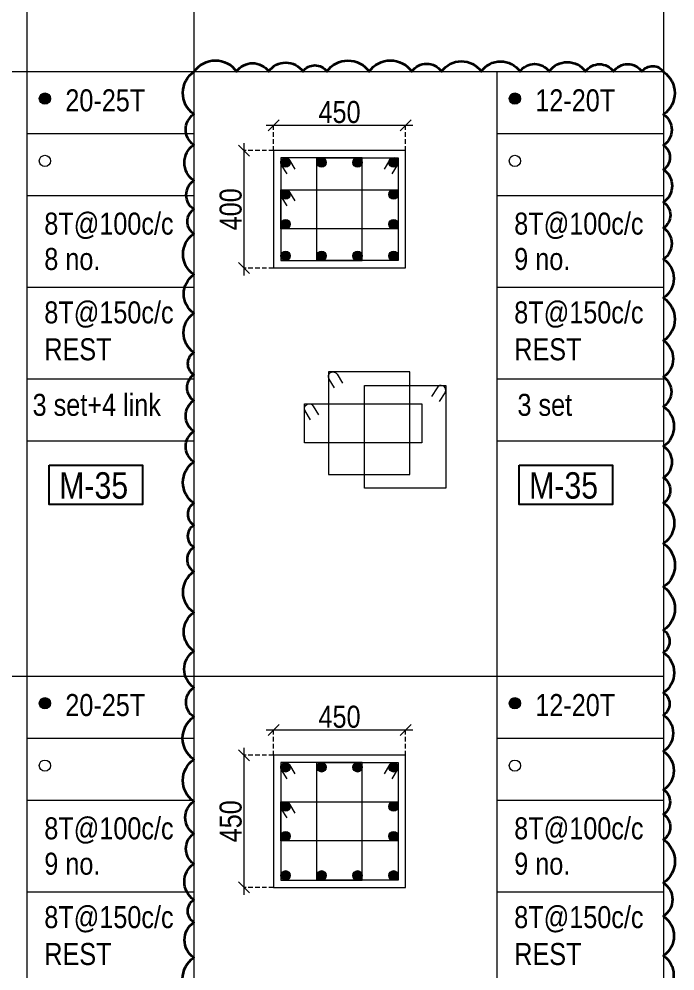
# Model space of a CAD drawing. Header units: millimetres. Extents: x 1112055 to 3390982, y -148532 to 766891.
# Drawn here: x 2355882 to 2364823, y 345214 to 358185 of the extents above; entities that cross this region are included whole.
import ezdxf
from ezdxf.enums import TextEntityAlignment as Align

# ---------------------------------------------------------------- set-up
doc = ezdxf.new("R2010")
doc.units = ezdxf.units.MM
doc.header["$PDMODE"] = 35
doc.header["$PDSIZE"] = -25
doc.linetypes.add('DASHED2', pattern=[0.375, 0.25, -0.125])
doc.linetypes.add('Hidden', pattern=[9.525, 6.35, -3.175])
for name, color, linetype, lineweight in [('B COL. SIZE DIM', 220, 'Continuous', 25), ('B COLSCH', 204, 'Continuous', 20), ('B COLUMN', 1, 'Hidden', 9), ('B STEEL', 34, 'Continuous', 15)]:
    doc.layers.add(name, color=color, linetype=linetype, lineweight=lineweight)
doc.layers.add('B TEXT', color=7, linetype='Continuous')
doc.styles.add('dim inside', font='romans.shx', dxfattribs={"width": 0.8, "height": 125})
doc.styles.add('SWINC', font='swissc.ttf')
doc.dimstyles.new('dim inside', dxfattribs={"dimtxt": 125, "dimasz": 100, "dimexe": 0, "dimexo": 0, "dimgap": 10, "dimtad": 0, "dimdec": 0, "dimzin": 0, "dimdsep": 46, "dimtxsty": 'dim inside', "dimblk": 'SMALL', "dimcen": 0.09, "dimadec": 0, "dimazin": 0, "dimtfac": 1, "dimtdec": 0, "dimtofl": 0, "dimtmove": 0, "dimatfit": 3, "dimfxl": 1, "dimtolj": 1, "dimtzin": 0, "dimarcsym": 2})

# ---------------------------------------------------------------- blocks, each defined once
blk = doc.blocks.new('_Oblique')
at = {"color": 0, "linetype": 'ByBlock', "lineweight": -2}
blk.add_line((-0.5, -0.5), (0.5, 0.5), dxfattribs=at)
blk = doc.blocks.new('*D2338')
at = {"layer": 'B COL. SIZE DIM', "color": 250, "lineweight": 9, "ltscale": 250, "transparency": 16777216}
blk.add_line((2359251, 348498), (2361251, 348498), dxfattribs=at)
at = {"layer": 'B COL. SIZE DIM', "color": 250, "linetype": 'DASHED2', "lineweight": 9, "ltscale": 250, "transparency": 16777216}
for p, q in [((2359351, 348153), (2359351, 348498)), ((2361151, 348153), (2361151, 348498))]:
    blk.add_line(p, q, dxfattribs=at)
at = {"layer": 'Defpoints', "color": 0, "ltscale": 250, "transparency": 16777216}
for p in [(2361151, 348498), (2359351, 348153), (2361151, 348153)]:
    blk.add_point(p, dxfattribs=at)
at = {"layer": 'B COL. SIZE DIM', "color": 250, "lineweight": 9, "ltscale": 250, "transparency": 16777216, "xscale": 150, "yscale": 150, "zscale": 150, "rotation": 180}
blk.add_blockref('_Oblique', (2359351, 348498), dxfattribs=at)
at = {"layer": 'B COL. SIZE DIM', "color": 250, "lineweight": 9, "ltscale": 250, "transparency": 16777216, "xscale": 150, "yscale": 150, "zscale": 150}
blk.add_blockref('_Oblique', (2361151, 348498), dxfattribs=at)
at = {"layer": 'B COL. SIZE DIM', "color": 6, "ltscale": 250, "transparency": 16777216, "insert": (2360251, 348676), "char_height": 300, "attachment_point": 5, "style": 'SWINC'}
blk.add_mtext('\\A1;450', dxfattribs=at)
blk = doc.blocks.new('*D2339')
at = {"layer": 'B COL. SIZE DIM', "color": 250, "lineweight": 9, "ltscale": 250, "transparency": 16777216}
blk.add_line((2358947, 348253), (2358947, 346253), dxfattribs=at)
at = {"layer": 'B COL. SIZE DIM', "color": 250, "linetype": 'DASHED2', "lineweight": 9, "ltscale": 250, "transparency": 16777216}
for p, q in [((2359351, 348153), (2358947, 348153)), ((2359351, 346353), (2358947, 346353))]:
    blk.add_line(p, q, dxfattribs=at)
at = {"layer": 'Defpoints', "color": 0, "ltscale": 250, "transparency": 16777216}
for p in [(2359351, 348153), (2358947, 346353), (2359351, 346353)]:
    blk.add_point(p, dxfattribs=at)
at = {"layer": 'B COL. SIZE DIM', "color": 250, "lineweight": 9, "ltscale": 250, "transparency": 16777216, "xscale": 150, "yscale": 150, "zscale": 150}
for p, rotation in [((2358947, 348153), 90), ((2358947, 346353), 270)]:
    blk.add_blockref('_Oblique', p, dxfattribs=dict(at, rotation=rotation))
at = {"layer": 'B COL. SIZE DIM', "color": 6, "ltscale": 250, "transparency": 16777216, "insert": (2358768, 347253), "char_height": 300, "attachment_point": 5, "rotation": 90, "style": 'SWINC'}
blk.add_mtext('\\A1;450', dxfattribs=at)
blk = doc.blocks.new('*D2340')
at = {"layer": 'B COL. SIZE DIM', "color": 250, "lineweight": 9, "ltscale": 250, "transparency": 16777216}
blk.add_line((2359251, 356737), (2361251, 356737), dxfattribs=at)
at = {"layer": 'B COL. SIZE DIM', "color": 250, "linetype": 'DASHED2', "lineweight": 9, "ltscale": 250, "transparency": 16777216}
for p, q in [((2359351, 356392), (2359351, 356737)), ((2361151, 356392), (2361151, 356737))]:
    blk.add_line(p, q, dxfattribs=at)
at = {"layer": 'Defpoints', "color": 0, "ltscale": 250, "transparency": 16777216}
for p in [(2361151, 356737), (2359351, 356392), (2361151, 356392)]:
    blk.add_point(p, dxfattribs=at)
at = {"layer": 'B COL. SIZE DIM', "color": 250, "lineweight": 9, "ltscale": 250, "transparency": 16777216, "xscale": 150, "yscale": 150, "zscale": 150, "rotation": 180}
blk.add_blockref('_Oblique', (2359351, 356737), dxfattribs=at)
at = {"layer": 'B COL. SIZE DIM', "color": 250, "lineweight": 9, "ltscale": 250, "transparency": 16777216, "xscale": 150, "yscale": 150, "zscale": 150}
blk.add_blockref('_Oblique', (2361151, 356737), dxfattribs=at)
at = {"layer": 'B COL. SIZE DIM', "color": 6, "ltscale": 250, "transparency": 16777216, "insert": (2360251, 356916), "char_height": 300, "attachment_point": 5, "style": 'SWINC'}
blk.add_mtext('\\A1;450', dxfattribs=at)
blk = doc.blocks.new('*D2341')
at = {"layer": 'B COL. SIZE DIM', "color": 250, "lineweight": 9, "ltscale": 250, "transparency": 16777216}
blk.add_line((2358947, 356492), (2358947, 354692), dxfattribs=at)
at = {"layer": 'B COL. SIZE DIM', "color": 250, "linetype": 'DASHED2', "lineweight": 9, "ltscale": 250, "transparency": 16777216}
for p, q in [((2359351, 356392), (2358947, 356392)), ((2359351, 354792), (2358947, 354792))]:
    blk.add_line(p, q, dxfattribs=at)
at = {"layer": 'Defpoints', "color": 0, "ltscale": 250, "transparency": 16777216}
for p in [(2359351, 356392), (2358947, 354792), (2359351, 354792)]:
    blk.add_point(p, dxfattribs=at)
at = {"layer": 'B COL. SIZE DIM', "color": 250, "lineweight": 9, "ltscale": 250, "transparency": 16777216, "xscale": 150, "yscale": 150, "zscale": 150}
for p, rotation in [((2358947, 356392), 90), ((2358947, 354792), 270)]:
    blk.add_blockref('_Oblique', p, dxfattribs=dict(at, rotation=rotation))
at = {"layer": 'B COL. SIZE DIM', "color": 6, "ltscale": 250, "transparency": 16777216, "insert": (2358768, 355592), "char_height": 300, "attachment_point": 5, "rotation": 90, "style": 'SWINC'}
blk.add_mtext('\\A1;400', dxfattribs=at)

msp = doc.modelspace()

# ---------------------------------------------------------------- hatches: boundary and pattern name
at = {"layer": 'B STEEL', "lineweight": 9, "ltscale": 0.5}
h = msp.add_hatch(color=34, dxfattribs=at)
edge = h.paths.add_edge_path()
edge.add_arc((2356235.3, 357101.6), 76.8, 0, 360)
h = msp.add_hatch(color=34, dxfattribs=at)
edge = h.paths.add_edge_path()
edge.add_arc((2362640.5, 357101.6), 76.8, 0, 360)
h = msp.add_hatch(color=34, dxfattribs=at)
edge = h.paths.add_edge_path()
edge.add_arc((2359514.5, 356228.4), 64, 0, 360)
at = {"layer": 'B STEEL'}
h = msp.add_hatch(color=34, dxfattribs=at)
edge = h.paths.add_edge_path()
edge.add_arc((2360005.2, 356228.4), 64, 0, 360)
h = msp.add_hatch(color=34, dxfattribs=at)
edge = h.paths.add_edge_path()
edge.add_arc((2360495.8, 356228.4), 64, 0, 360)
at = {"layer": 'B STEEL', "lineweight": 9, "ltscale": 0.5}
h = msp.add_hatch(color=34, dxfattribs=at)
edge = h.paths.add_edge_path()
edge.add_arc((2360986.5, 356228.4), 64, 180, 540, ccw=False)
at = {"layer": 'B STEEL'}
h = msp.add_hatch(color=34, dxfattribs=at)
edge = h.paths.add_edge_path()
edge.add_arc((2359514.5, 355794), 64, 0, 360)
h = msp.add_hatch(color=34, dxfattribs=at)
edge = h.paths.add_edge_path()
edge.add_arc((2360986.5, 355794), 64, 0, 360)
h = msp.add_hatch(color=34, dxfattribs=at)
edge = h.paths.add_edge_path()
edge.add_arc((2359514.5, 355390.8), 64, 0, 360)
h = msp.add_hatch(color=34, dxfattribs=at)
edge = h.paths.add_edge_path()
edge.add_arc((2360986.5, 355390.8), 64, 0, 360)
at = {"layer": 'B STEEL', "lineweight": 9, "ltscale": 0.5}
h = msp.add_hatch(color=34, dxfattribs=at)
edge = h.paths.add_edge_path()
edge.add_arc((2359514.5, 354956.4), 64, 0, 360, ccw=False)
at = {"layer": 'B STEEL'}
h = msp.add_hatch(color=34, dxfattribs=at)
edge = h.paths.add_edge_path()
edge.add_arc((2360005.2, 354956.4), 64, 0, 360)
h = msp.add_hatch(color=34, dxfattribs=at)
edge = h.paths.add_edge_path()
edge.add_arc((2360495.8, 354956.4), 64, 0, 360)
at = {"layer": 'B STEEL', "lineweight": 9, "ltscale": 0.5}
h = msp.add_hatch(color=34, dxfattribs=at)
edge = h.paths.add_edge_path()
edge.add_arc((2360986.5, 354956.4), 64, -180, 180)
h = msp.add_hatch(color=34, dxfattribs=at)
edge = h.paths.add_edge_path()
edge.add_arc((2356235.3, 348861.8), 76.8, 0, 360)
h = msp.add_hatch(color=34, dxfattribs=at)
edge = h.paths.add_edge_path()
edge.add_arc((2362640.5, 348861.8), 76.8, 0, 360)
h = msp.add_hatch(color=34, dxfattribs=at)
edge = h.paths.add_edge_path()
edge.add_arc((2359514.5, 347988.6), 64, 0, 360)
at = {"layer": 'B STEEL'}
h = msp.add_hatch(color=34, dxfattribs=at)
edge = h.paths.add_edge_path()
edge.add_arc((2360005.2, 347988.6), 64, 0, 360)
h = msp.add_hatch(color=34, dxfattribs=at)
edge = h.paths.add_edge_path()
edge.add_arc((2360495.8, 347988.6), 64, 0, 360)
at = {"layer": 'B STEEL', "lineweight": 9, "ltscale": 0.5}
h = msp.add_hatch(color=34, dxfattribs=at)
edge = h.paths.add_edge_path()
edge.add_arc((2360986.5, 347988.6), 64, 180, 540, ccw=False)
at = {"layer": 'B STEEL'}
h = msp.add_hatch(color=34, dxfattribs=at)
edge = h.paths.add_edge_path()
edge.add_arc((2359514.5, 347454.2), 64, 0, 360)
h = msp.add_hatch(color=34, dxfattribs=at)
edge = h.paths.add_edge_path()
edge.add_arc((2360986.5, 347454.2), 64, 0, 360)
h = msp.add_hatch(color=34, dxfattribs=at)
edge = h.paths.add_edge_path()
edge.add_arc((2359514.5, 347051), 64, 0, 360)
h = msp.add_hatch(color=34, dxfattribs=at)
edge = h.paths.add_edge_path()
edge.add_arc((2360986.5, 347051), 64, 0, 360)
at = {"layer": 'B STEEL', "lineweight": 9, "ltscale": 0.5}
h = msp.add_hatch(color=34, dxfattribs=at)
edge = h.paths.add_edge_path()
edge.add_arc((2359514.5, 346516.6), 64, 0, 360, ccw=False)
at = {"layer": 'B STEEL'}
h = msp.add_hatch(color=34, dxfattribs=at)
edge = h.paths.add_edge_path()
edge.add_arc((2360005.2, 346516.6), 64, 0, 360)
h = msp.add_hatch(color=34, dxfattribs=at)
edge = h.paths.add_edge_path()
edge.add_arc((2360495.8, 346516.6), 64, 0, 360)
at = {"layer": 'B STEEL', "lineweight": 9, "ltscale": 0.5}
h = msp.add_hatch(color=34, dxfattribs=at)
edge = h.paths.add_edge_path()
edge.add_arc((2360986.5, 346516.6), 64, -180, 180)

# ---------------------------------------------------------------- linework, layer by layer
at = {"color": 2, "lineweight": 35}
msp.add_lwpolyline([(2358263.4, 344815.2, -0.5205671), (2358263.4, 345395.3, -0.5205671), (2358263.4, 345875.9, -0.5205671), (2358263.4, 346184.8, -0.5205671), (2358263.4, 346675, -0.5205671), (2358263.4, 347083.3, -0.5205671), (2358263.4, 347524.4, -0.5205671), (2358263.4, 348095.6, -0.5205671), (2358263.4, 348674.6, -0.5205671), (2358263.4, 349075.8, -0.5205671), (2358263.4, 349573.2, -0.5205671), (2358263.4, 350098, -0.5205671), (2358263.4, 350654.9, -0.5205671), (2358263.4, 350987.5, -0.5205671), (2358263.4, 351288.6, -0.5205671), (2358263.4, 351587.5, -0.5205671), (2358263.4, 352151.9, -0.5205671), (2358263.4, 352567.5, -0.5205671), (2358263.4, 352986, -0.5205671), (2358263.4, 353337.8, -0.5205671), (2358263.4, 353641.3, -0.5205671), (2358263.4, 354175.6, -0.5205671), (2358263.4, 354701.6, -0.5205671), (2358263.4, 355259.4, -0.5205671), (2358263.4, 355592.3, -0.5205671), (2358263.4, 355983.8, -0.5205671), (2358263.4, 356470.9, -0.5205671), (2358263.4, 356887.4, -0.5205671), (2358270.5, 357469.9, -0.5205671), (2358848, 357469.9, -0.5205671), (2359284.5, 357469.9, -0.5205671), (2359752.1, 357469.9, -0.5205671), (2360077.1, 357469.9, -0.5205671), (2360653.8, 357469.9, -0.5205671), (2361235, 357469.9, -0.5205671), (2361641.3, 357469.9, -0.5205671), (2362182, 357469.9, -0.5205671), (2362710.7, 357469.9, -0.5205671), (2363108.1, 357469.9, -0.5205671), (2363602.5, 357469.9, -0.5205671), (2363985.6, 357469.9, -0.5205671), (2364371.6, 357469.9, -0.5205671), (2364668.6, 357464.6, -0.5205671), (2364668.6, 356885.9, -0.5205671), (2364668.6, 356464.2, -0.5205671), (2364668.6, 356133.8, -0.5205671), (2364668.6, 355689.5, -0.5205671), (2364668.6, 355337.5, -0.5205671), (2364668.6, 354914.1, -0.5205671), (2364668.6, 354384.4, -0.5205671), (2364668.6, 353802.6, -0.5205671), (2364668.6, 353307.5, -0.5205671), (2364668.6, 352904.8, -0.5205671), (2364668.6, 352363.5, -0.5205671), (2364668.6, 351935, -0.5205671), (2364668.6, 351590.6, -0.5205671), (2364668.6, 351038.1, -0.5205671), (2364668.6, 350446.1, -0.5205671), (2364668.6, 349858.4, -0.5205671), (2364668.6, 349551, -0.5205671), (2364668.6, 349004.2, -0.5205671), (2364668.6, 348701.4, -0.5205671), (2364668.6, 348207.1, -0.5205671), (2364668.6, 347681.8, -0.5205671), (2364668.6, 347348.4, -0.5205671), (2364668.6, 347003.7, -0.5205671), (2364668.6, 346414.8, -0.5205671), (2364668.6, 345960.3, -0.5205671), (2364668.6, 345422.1, -0.5205671), (2364668.6, 344900.2, -0.5205671)], format="xyb", dxfattribs=at)
at = {"layer": 'B COLSCH', "color": 250, "lineweight": 0}
for p, q in [((2364668.6, 383508.5), (2364668.6, 323875.2)), ((2355989, 382189.4), (2355989, 332750.4)), ((2358263.4, 382189.4), (2358263.4, 323875.2)), ((2235553.4, 357469.9), (2364668.6, 357469.9)), ((2362394.2, 357469.9), (2362394.2, 332750.4)), ((2355989, 356624.9), (2358263.4, 356624.9)), ((2362394.2, 356624.9), (2364668.6, 356624.9)), ((2355989, 355779.9), (2358263.4, 355779.9)), ((2362394.2, 355779.9), (2364668.6, 355779.9)), ((2355989, 354530.1), (2358263.4, 354530.1)), ((2362394.2, 354530.1), (2364668.6, 354530.1)), ((2355989, 353280.4), (2358263.4, 353280.4)), ((2362394.2, 353280.4), (2364668.6, 353280.4)), ((2355989, 352435.4), (2358263.4, 352435.4)), ((2362394.2, 352435.4), (2364668.6, 352435.4)), ((2235553.4, 349230.1), (2364668.6, 349230.1)), ((2355989, 348385.1), (2358263.4, 348385.1)), ((2362394.2, 348385.1), (2364668.6, 348385.1)), ((2355989, 347540.1), (2358263.4, 347540.1)), ((2362394.2, 347540.1), (2364668.6, 347540.1)), ((2355989, 346290.3), (2358263.4, 346290.3)), ((2362394.2, 346290.3), (2364668.6, 346290.3))]:
    msp.add_line(p, q, dxfattribs=at)
at = {"layer": 'B COLUMN', "color": 1, "linetype": 'ByBlock', "lineweight": 20}
for points in [[(2359350.5, 354792.4), (2361150.5, 354792.4), (2361150.5, 356392.4), (2359350.5, 356392.4)], [(2359350.5, 346352.6), (2361150.5, 346352.6), (2361150.5, 348152.6), (2359350.5, 348152.6)]]:
    msp.add_lwpolyline(points, close=True, dxfattribs=at)
at = {"layer": 'B STEEL', "color": 34, "lineweight": 9, "ltscale": 0.5}
for points in [[(2359534.8, 356073.4), (2359460, 356194.9, -1), (2359569, 356262), (2359643.8, 356140.5)], [(2360966.2, 356073.4), (2361041, 356194.9, 1), (2360932, 356262), (2360857.2, 356140.5)], [(2359534.8, 355639), (2359460, 355760.5, -1), (2359569, 355827.6), (2359643.8, 355706.1)], [(2360182.8, 353157.7), (2360108.1, 353279.2, -1), (2360217.1, 353346.3), (2360291.9, 353224.8)], [(2361614.3, 352972.1), (2361689.1, 353093.5, 1), (2361580, 353160.6), (2361505.3, 353039.2)], [(2359857, 352723.3), (2359782.2, 352844.8, -1), (2359891.2, 352911.9), (2359966, 352790.4)], [(2359534.8, 347833.5), (2359460, 347955, -1), (2359569, 348022.1), (2359643.8, 347900.6)], [(2360966.2, 347833.5), (2361041, 347955, 1), (2360932, 348022.1), (2360857.2, 347900.6)], [(2359534.8, 347299.1), (2359460, 347420.6, -1), (2359569, 347487.7), (2359643.8, 347366.2)]]:
    msp.add_lwpolyline(points, format="xyb", dxfattribs=at)
for points in [[(2359450.5, 354892.4), (2360559.9, 354892.4), (2360559.9, 356292.4), (2359450.5, 356292.4)], [(2361050.5, 354892.4), (2359941.2, 354892.4), (2359941.2, 356292.4), (2361050.5, 356292.4)], [(2359450.5, 355858), (2361050.5, 355858), (2361050.5, 355326.8), (2359450.5, 355326.8)], [(2360098.6, 351976.7), (2361207.9, 351976.7), (2361207.9, 353376.7), (2360098.6, 353376.7)], [(2361698.6, 351791.1), (2360589.2, 351791.1), (2360589.2, 353191.1), (2361698.6, 353191.1)], [(2359772.7, 352942.3), (2361372.7, 352942.3), (2361372.7, 352411.1), (2359772.7, 352411.1)], [(2359450.5, 346452.6), (2360559.9, 346452.6), (2360559.9, 348052.6), (2359450.5, 348052.6)], [(2361050.5, 346452.6), (2359941.2, 346452.6), (2359941.2, 348052.6), (2361050.5, 348052.6)], [(2359450.5, 347518.2), (2361050.5, 347518.2), (2361050.5, 346987), (2359450.5, 346987)]]:
    msp.add_lwpolyline(points, close=True, dxfattribs=at)
for centre, radius in [((2356235.3, 357101.6), 76.8), ((2362640.5, 357101.6), 76.8), ((2356235.3, 356251.3), 76.8), ((2362640.5, 356251.3), 76.8), ((2359514.5, 356228.4), 64), ((2360005.2, 356228.4), 64), ((2360495.8, 356228.4), 64), ((2360986.5, 356228.4), 64), ((2359514.5, 355794), 64), ((2360986.5, 355794), 64), ((2359514.5, 355390.8), 64), ((2360986.5, 355390.8), 64), ((2359514.5, 354956.4), 64), ((2360005.2, 354956.4), 64), ((2360495.8, 354956.4), 64), ((2360986.5, 354956.4), 64), ((2356235.3, 348861.8), 76.8), ((2362640.5, 348861.8), 76.8), ((2356235.3, 348011.5), 76.8), ((2359514.5, 347988.6), 64), ((2360005.2, 347988.6), 64), ((2360495.8, 347988.6), 64), ((2360986.5, 347988.6), 64), ((2362640.5, 348011.5), 76.8), ((2359514.5, 347454.2), 64), ((2360986.5, 347454.2), 64), ((2359514.5, 347051), 64), ((2360986.5, 347051), 64), ((2359514.5, 346516.6), 64), ((2360005.2, 346516.6), 64), ((2360495.8, 346516.6), 64), ((2360986.5, 346516.6), 64)]:
    msp.add_circle(centre, radius, dxfattribs=at)
at = {"layer": 'B TEXT', "color": 1}
for points in [[(2356292.7, 352106.3), (2357567.3, 352106.3), (2357567.3, 351568.4), (2356292.7, 351568.4)], [(2362697.9, 352106.3), (2363972.5, 352106.3), (2363972.5, 351568.4), (2362697.9, 351568.4)]]:
    msp.add_lwpolyline(points, close=True, dxfattribs=at)

# ---------------------------------------------------------------- texts
at = {"layer": 'B TEXT', "style": 'SWINC'}
for s, p in [('20-25T', (2356513.8, 356927)), ('12-20T', (2362919, 356927)), ('8T@100c/c', (2356226.9, 355247.2)), ('8T@100c/c', (2362632.1, 355247.2)), ('8 no.', (2356226.9, 354765.4)), ('9 no.', (2362632.1, 354765.4)), ('8T@150c/c', (2356226.9, 354037.3)), ('8T@150c/c', (2362632.1, 354037.3)), ('REST', (2356226.9, 353534.9)), ('REST', (2362632.1, 353534.9)), ('3 set+4 link', (2356067.3, 352777.9)), ('3 set', (2362675.9, 352777.9)), ('20-25T', (2356513.8, 348687.2)), ('12-20T', (2362919, 348687.2)), ('8T@100c/c', (2356226.9, 347007.4)), ('8T@100c/c', (2362632.1, 347007.4)), ('9 no.', (2356226.9, 346525.6)), ('9 no.', (2362632.1, 346525.6)), ('8T@150c/c', (2356226.9, 345797.5)), ('8T@150c/c', (2362632.1, 345797.5)), ('REST', (2356226.9, 345295.1)), ('REST', (2362632.1, 345295.1))]:
    msp.add_text(s, height=300, dxfattribs=at).set_placement(p)
at = {"layer": 'B TEXT', "color": 1, "style": 'SWINC'}
for p in [(2356430.1, 351541.8), (2362835.2, 351541.8)]:
    msp.add_text('M-35', height=360, dxfattribs=at).set_placement(p, align=Align.BOTTOM_LEFT)

# ---------------------------------------------------------------- dimensions: what is measured, and where the dimension line sits
at = {"layer": 'B COL. SIZE DIM', "color": 250, "ltscale": 250}
for base, p1, p2, picture, middle in [((2361150.5, 356737.4), (2359350.5, 356392.4), (2361150.5, 356392.4), '*D2340', (2360250.5, 356916.2)), ((2361150.5, 348497.5), (2359350.5, 348152.6), (2361150.5, 348152.6), '*D2338', (2360250.5, 348676.3))]:
    dim = msp.add_linear_dim(base=base, p1=p1, p2=p2, dimstyle='dim inside', override={"dimtxt": 300, "dimasz": 150, "dimgap": 25, "dimtad": 3, "dimlfac": 0.25, "dimtxsty": 'SWINC', "dimblk1": 'Oblique', "dimblk2": 'Oblique', "dimsah": 1, "dimdle": 100, "dimclrd": 250, "dimclre": 250, "dimclrt": 6, "dimfxl": 1000, "dimlwd": 9, "dimlwe": 9}, dxfattribs=at)
    dim.commit()
    dim.dimension.update_dxf_attribs({"geometry": picture, "text_midpoint": middle})
for base, p1, p2, picture, middle in [((2358946.6, 354792.4), (2359350.5, 356392.4), (2359350.5, 354792.4), '*D2341', (2358767.8, 355592.4)), ((2358946.6, 346352.6), (2359350.5, 348152.6), (2359350.5, 346352.6), '*D2339', (2358767.8, 347252.6))]:
    dim = msp.add_linear_dim(base=base, p1=p1, p2=p2, angle=90, dimstyle='dim inside', override={"dimtxt": 300, "dimasz": 150, "dimgap": 25, "dimtad": 3, "dimlfac": 0.25, "dimtxsty": 'SWINC', "dimblk1": 'Oblique', "dimblk2": 'Oblique', "dimsah": 1, "dimdle": 100, "dimclrd": 250, "dimclre": 250, "dimclrt": 6, "dimfxl": 1000, "dimlwd": 9, "dimlwe": 9}, dxfattribs=at)
    dim.commit()
    dim.dimension.update_dxf_attribs({"geometry": picture, "text_midpoint": middle})

doc.saveas('drawing.dxf')
